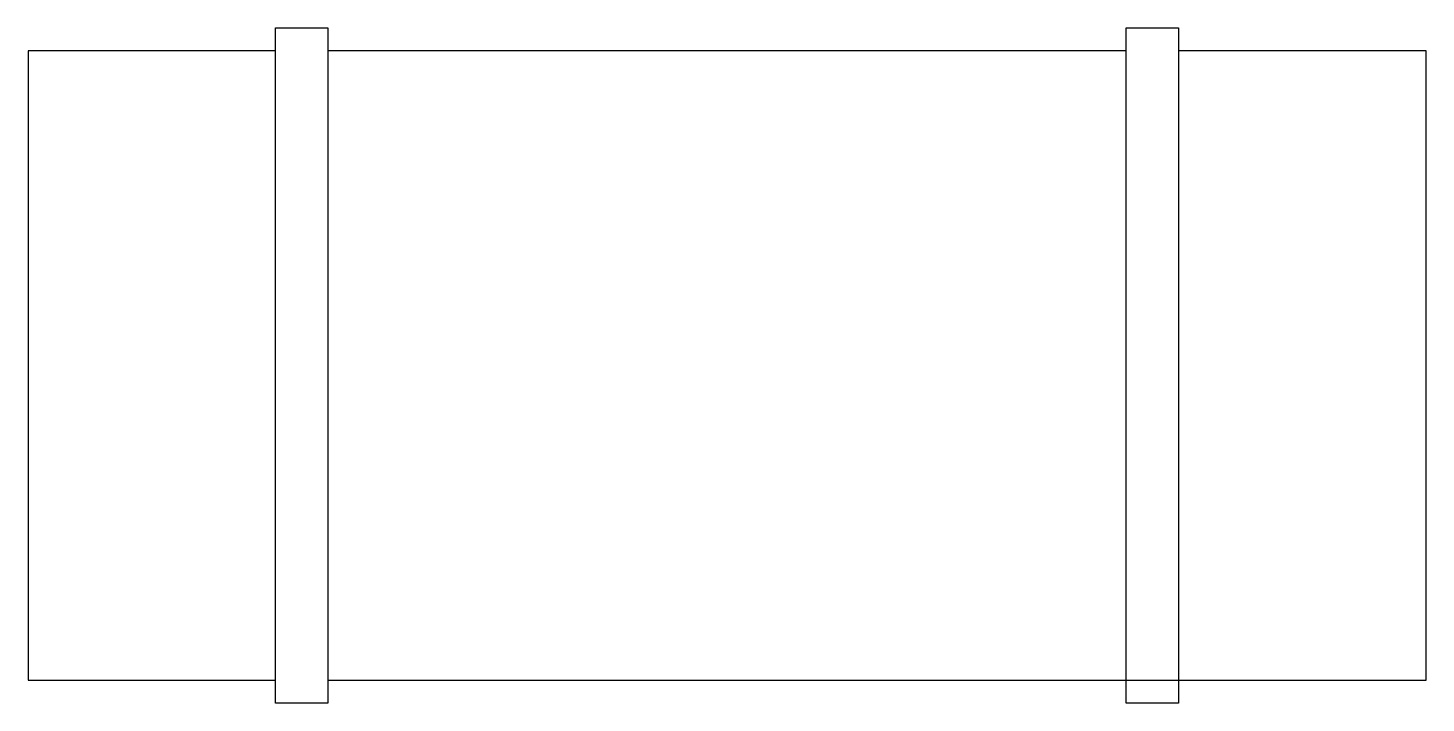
# Model space of a CAD drawing. Extents: x 397 to 1616, y -99 to 490.
import ezdxf

# ---------------------------------------------------------------- set-up
doc = ezdxf.new("R2010")
doc.units = 0
doc.layers.get('0').update_dxf_attribs({"linetype": 'CONTINUOUS'})

msp = doc.modelspace()

# ---------------------------------------------------------------- linework, layer by layer
for p, q in [((613.1, 490.3), (658.6, 490.3)), ((613.1, 470.3), (613.1, 490.3)), ((658.6, 490.3), (658.6, 470.3)), ((1354.7, 490.3), (1400.3, 490.3)), ((1354.7, 470.3), (1354.7, 490.3)), ((1400.3, 490.3), (1400.3, 470.3)), ((397.2, 470.3), (397.2, -78.7)), ((613.1, 470.3), (397.2, 470.3)), ((613.1, -78.7), (613.1, 470.3)), ((658.6, 470.3), (658.6, -78.7)), ((1354.7, 470.3), (658.6, 470.3)), ((1354.7, -78.7), (1354.7, 470.3)), ((1616.2, 470.3), (1400.3, 470.3)), ((1400.3, 470.3), (1400.3, -78.7)), ((1616.2, -78.7), (1616.2, 470.3)), ((397.2, -78.7), (613.1, -78.7)), ((613.1, -98.7), (613.1, -78.7)), ((658.6, -78.7), (658.6, -98.7)), ((658.6, -78.7), (1354.7, -78.7)), ((1354.7, -98.7), (1354.7, -78.7)), ((1354.7, -78.7), (1400.3, -78.7)), ((1400.3, -78.7), (1400.3, -98.7)), ((1400.3, -78.7), (1616.2, -78.7)), ((658.6, -98.7), (613.1, -98.7)), ((1400.3, -98.7), (1354.7, -98.7))]:
    msp.add_line(p, q)

doc.saveas('drawing.dxf')
